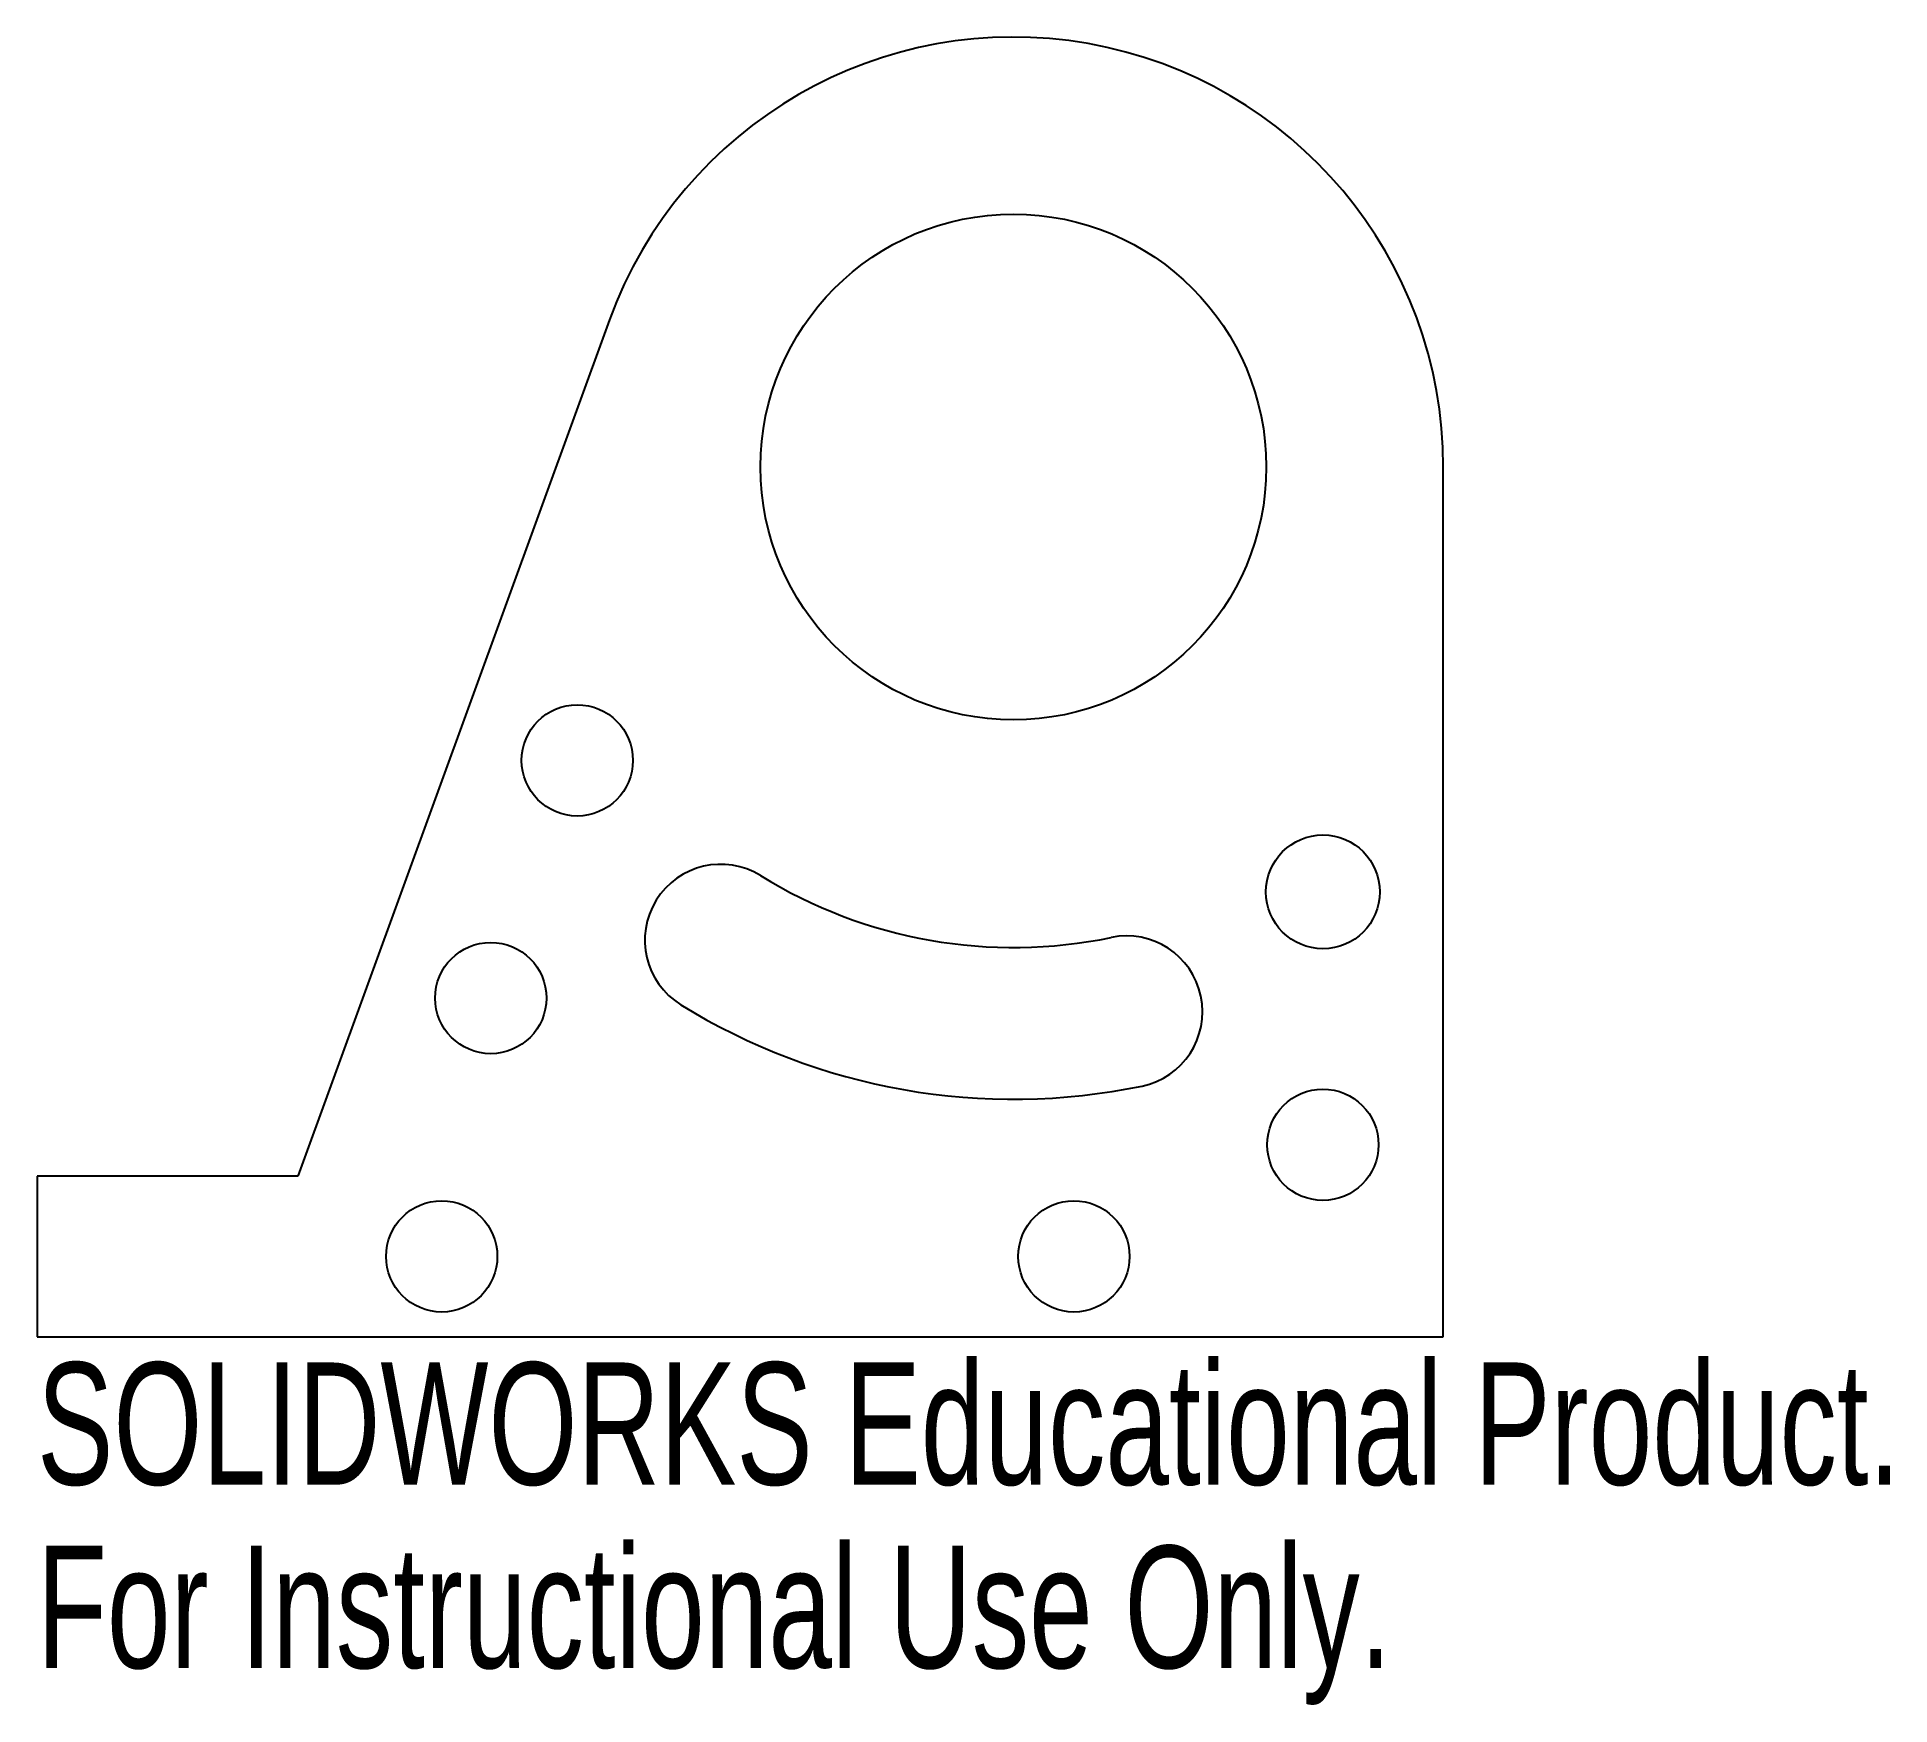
# Model space of a CAD drawing. Header units: millimetres. Extents: x -38.6 to 34.7, y -48.9 to 17.
import ezdxf

# ---------------------------------------------------------------- set-up
doc = ezdxf.new("R2010")
doc.units = ezdxf.units.MM
doc.styles.add('SLDTEXTSTYLE0', font='TXT', dxfattribs={"width": 0.7})

msp = doc.modelspace()

# ---------------------------------------------------------------- linework, layer by layer
at = {"color": 7, "linetype": 'Continuous', "lineweight": 25}
for p, q in [((-15.975, 5.814), (-28.296, -28.038)), ((17, -34.388), (17, 0)), ((-38.607, -28.038), (-38.607, -34.388)), ((-28.296, -28.038), (-38.607, -28.038)), ((-38.607, -34.388), (17, -34.388))]:
    msp.add_line(p, q, dxfattribs=at)
for centre, radius in [((0, 0), 10), ((-17.245, -11.601), 2.2), ((12.238, -16.8), 2.25), ((-20.666, -20.998), 2.2), ((12.238, -26.8), 2.2), ((-22.607, -31.213), 2.2), ((2.393, -31.213), 2.2)]:
    msp.add_circle(centre, radius, dxfattribs=at)
for centre, radius, start, end in [((0, 0), 17, 0, 160), ((-11.572, -18.71), 3, 58.26362, 238.26362), ((0, 0), 19, 238.26362, 281.73638), ((4.475, -21.54), 3, 281.73638, 101.73638), ((0, 0), 25, 238.26362, 281.73638)]:
    msp.add_arc(centre, radius, start, end, dxfattribs=at)

# ---------------------------------------------------------------- texts
at = {"color": 7, "linetype": 'Continuous', "char_height": 4.83362, "attachment_point": 1, "style": 'SLDTEXTSTYLE0'}
for s, insert in [('SOLIDWORKS Educational Product.', (-38.607, -35.408)), ('For Instructional Use Only.', (-38.607, -42.658))]:
    msp.add_mtext(s, dxfattribs=dict(at, insert=insert))

doc.saveas('drawing.dxf')
